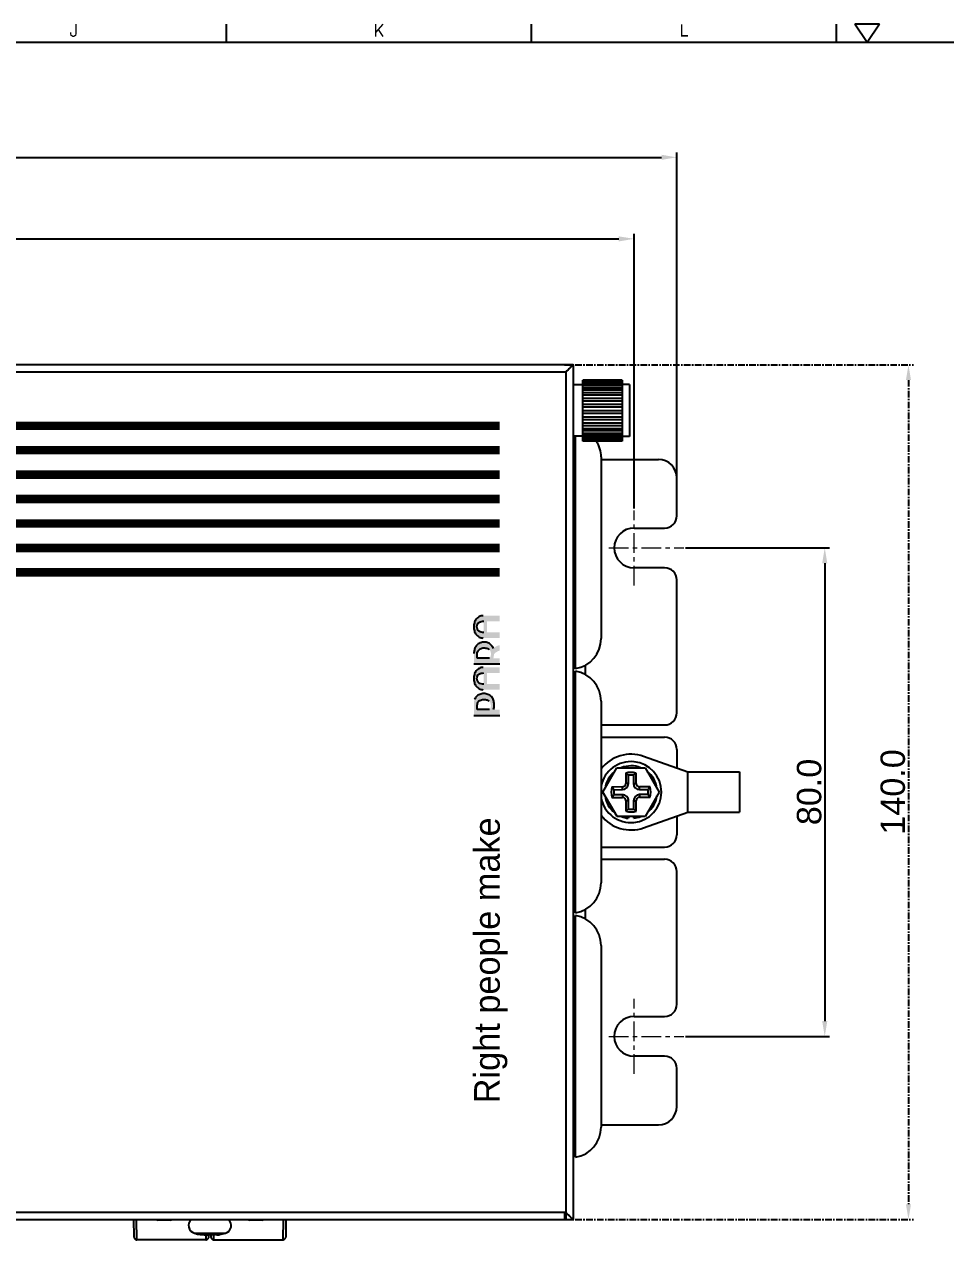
# Model space of a CAD drawing. Header units: millimetres. Extents: x 12659 to 13466, y -343 to 215.
# Drawn here: x 13129.8 to 13280.8, y 14.8 to 213.8 of the extents above; entities that cross this region are included whole.
import ezdxf
from ezdxf.enums import TextEntityAlignment as Align

# ---------------------------------------------------------------- set-up
doc = ezdxf.new("R2010")
doc.units = ezdxf.units.MM
doc.header["$PDMODE"] = 3
doc.header["$PDSIZE"] = 1
doc.linetypes.add('CENTER', pattern=[17.8, 10.75, -2.35, 2.35, -2.35])
doc.linetypes.add('CENTERX2', pattern=[101.6, 63.5, -12.7, 12.7, -12.7])
doc.layers.get('0').update_dxf_attribs({"linetype": 'CONTINUOUS'})
doc.layers.get('Defpoints').update_dxf_attribs({"linetype": 'CONTINUOUS'})
doc.layers.add('3', color=112, linetype='CENTERX2', lineweight=15)
doc.layers.add('Dim', color=1, linetype='CONTINUOUS')
doc.styles.add('OMI-1', font='arial.ttf', dxfattribs={"oblique": 1})
doc.styles.add('RIGHT', font='MAGNETOB.TTF', dxfattribs={"height": 1.8234})
doc.styles.add('SIM', font='simplex')
doc.styles.get("Standard").update_dxf_attribs({"font": 'gulim.ttc', "width": 0.8, "height": 2})
doc.dimstyles.new('1', dxfattribs={"dimtxt": 4, "dimasz": 2.5, "dimexe": 0.8, "dimexo": 0.3, "dimgap": 0.5, "dimtad": 1, "dimtoh": 1, "dimdec": 1, "dimzin": 0, "dimdsep": 46, "dimtxsty": 'OMI-1', "dimcen": 0, "dimclrd": 256, "dimclre": 256, "dimclrt": 256, "dimadec": 0, "dimazin": 0, "dimtfac": 0.8, "dimtdec": 1, "dimtix": 1, "dimtmove": 0, "dimatfit": 3, "dimfxl": 1, "dimtolj": 1, "dimtzin": 0, "dimarcsym": 0})

# ---------------------------------------------------------------- blocks, each defined once
blk = doc.blocks.new('*D6268')
at = {"layer": 'Defpoints', "color": 0}
for p in [(13236.72, 192.05), (12872.67, 140.58), (13236.72, 139.58)]:
    blk.add_point(p, dxfattribs=at)
at = {"layer": 'Dim', "lineweight": -2, "ltscale": 0.1}
for p, q in [((12872.67, 140.88), (12872.67, 192.85)), ((12875.17, 192.05), (13234.22, 192.05)), ((13236.72, 139.88), (13236.72, 192.85))]:
    blk.add_line(p, q, dxfattribs=at)
at = {"layer": 'Dim'}
for points in [[(12875.17, 192.47), (12875.17, 191.64), (12872.67, 192.05)], [(13234.22, 191.64), (13234.22, 192.47), (13236.72, 192.05)]]:
    blk.add_solid(points, dxfattribs=at)
at = {"layer": 'Dim', "insert": (13054.7, 194.6), "char_height": 4, "attachment_point": 5, "style": 'OMI-1'}
blk.add_mtext('\\A1;364.0', dxfattribs=at)
blk = doc.blocks.new('*D6271')
at = {"layer": 'Defpoints', "color": 0}
for p in [(13218.02, 158.08), (13218.02, 18.08), (13274.69, 18.08)]:
    blk.add_point(p, dxfattribs=at)
at = {"layer": 'Dim', "linetype": 'CENTER', "lineweight": -2, "ltscale": 0.1}
for p, q in [((13218.32, 158.08), (13275.49, 158.08)), ((13274.69, 155.58), (13274.69, 20.58)), ((13218.32, 18.08), (13275.49, 18.08))]:
    blk.add_line(p, q, dxfattribs=at)
at = {"layer": 'Dim'}
for points in [[(13275.1, 155.58), (13274.27, 155.58), (13274.69, 158.08)], [(13274.27, 20.58), (13275.1, 20.58), (13274.69, 18.08)]]:
    blk.add_solid(points, dxfattribs=at)
at = {"layer": 'Dim', "insert": (13272.14, 88.08), "char_height": 4, "attachment_point": 5, "rotation": 90, "style": 'OMI-1'}
blk.add_mtext('\\A1;140.0', dxfattribs=at)
blk = doc.blocks.new('*D6278')
at = {"layer": 'Defpoints', "color": 0}
for p in [(13229.72, 178.7), (12880.67, 134.21), (13229.72, 134.21)]:
    blk.add_point(p, dxfattribs=at)
at = {"layer": 'Dim', "lineweight": -2}
for p, q in [((12880.67, 134.51), (12880.67, 179.5)), ((13229.72, 134.51), (13229.72, 179.5)), ((12883.17, 178.7), (13227.22, 178.7))]:
    blk.add_line(p, q, dxfattribs=at)
at = {"layer": 'Dim'}
for points in [[(12883.17, 179.11), (12883.17, 178.28), (12880.67, 178.7)], [(13227.22, 178.28), (13227.22, 179.11), (13229.72, 178.7)]]:
    blk.add_solid(points, dxfattribs=at)
at = {"layer": 'Dim', "insert": (13055.2, 181.24), "char_height": 4, "attachment_point": 5, "style": 'OMI-1'}
blk.add_mtext('\\A1;349.0', dxfattribs=at)
blk = doc.blocks.new('*D6279')
at = {"layer": 'Defpoints', "color": 0}
for p in [(13237.86, 128.08), (13237.86, 48.08), (13260.97, 48.08)]:
    blk.add_point(p, dxfattribs=at)
at = {"layer": 'Dim', "lineweight": -2}
for p, q in [((13238.16, 128.08), (13261.77, 128.08)), ((13260.97, 125.58), (13260.97, 50.58)), ((13238.16, 48.08), (13261.77, 48.08))]:
    blk.add_line(p, q, dxfattribs=at)
at = {"layer": 'Dim'}
for points in [[(13261.39, 125.58), (13260.55, 125.58), (13260.97, 128.08)], [(13260.55, 50.58), (13261.39, 50.58), (13260.97, 48.08)]]:
    blk.add_solid(points, dxfattribs=at)
at = {"layer": 'Dim', "insert": (13258.43, 88.08), "char_height": 4, "attachment_point": 5, "rotation": 90, "style": 'OMI-1'}
blk.add_mtext('\\A1;80.0', dxfattribs=at)

msp = doc.modelspace()

# ---------------------------------------------------------------- hatches: boundary and pattern name
h = msp.add_hatch(color=256)
h.dxf.hatch_style = 1
edge = h.paths.add_edge_path()
edge.add_line((13203.48, 102.33), (13203.48, 100.63))
edge.add_line((13203.48, 100.63), (13207.72, 100.63))
edge.add_line((13207.72, 100.63), (13207.72, 101.61))
edge.add_line((13207.72, 101.61), (13206.69, 101.61))
edge.add_spline(control_points=[(13206.69, 101.61), (13206.73, 101.72), (13206.8, 101.94), (13206.81, 102.28), (13206.8, 102.63), (13206.73, 103.08), (13206.55, 103.51), (13206.23, 103.85), (13205.94, 104.03), (13205.62, 104.16), (13205.16, 104.25), (13204.58, 104.19), (13204.06, 103.93), (13203.74, 103.59), (13203.64, 103.38), (13203.6, 103.27)], knot_values=[0, 0, 0, 0, 0.062535, 0.125054, 0.187596, 0.250122, 0.374685, 0.437246, 0.499851, 0.56254, 0.625224, 0.7499, 0.874547, 0.93728, 1, 1, 1, 1], degree=3, periodic=0)
edge.add_line((13203.6, 103.28), (13203.55, 103.11))
edge.add_spline(control_points=[(13203.55, 103.11), (13203.48, 102.86), (13203.48, 102.59), (13203.48, 102.33)], knot_values=[0, 0, 0, 0, 1, 1, 1, 1], degree=3, periodic=0)
edge = h.paths.add_edge_path()
edge.add_line((13207.72, 105.77), (13205.62, 105.77))
edge.add_line((13205.62, 105.77), (13205.62, 107.6))
edge.add_line((13205.62, 107.6), (13207.72, 107.6))
edge.add_line((13207.72, 107.6), (13207.72, 108.52))
edge.add_line((13207.72, 108.52), (13205.01, 108.52))
edge.add_spline(control_points=[(13205.01, 108.52), (13204.79, 108.52), (13204.34, 108.4), (13203.9, 108.03), (13203.66, 107.66), (13203.5, 107.24), (13203.48, 106.9), (13203.48, 106.67)], knot_values=[0, 0, 0, 0, 0.249122, 0.498686, 0.624123, 0.749569, 1, 1, 1, 1], degree=3, periodic=0)
edge.add_spline(control_points=[(13203.48, 106.67), (13203.48, 106.45), (13203.5, 106.12), (13203.66, 105.7), (13203.85, 105.42), (13204.09, 105.19), (13204.45, 104.94), (13204.79, 104.86), (13205.01, 104.86)], knot_values=[0, 0, 0, 0, 0.250068, 0.375353, 0.500628, 0.625908, 0.751187, 1, 1, 1, 1], degree=3, periodic=0)
edge.add_line((13205.01, 104.86), (13207.72, 104.86))
edge.add_line((13207.72, 104.86), (13207.72, 105.77))
edge = h.paths.add_edge_path()
edge.add_line((13207.72, 110.02), (13206.66, 110.02))
edge.add_spline(control_points=[(13206.66, 110.02), (13206.69, 110.12), (13206.72, 110.22), (13206.73, 110.32)], knot_values=[0, 0, 0, 0, 1, 1, 1, 1], degree=3, periodic=0)
edge.add_spline(control_points=[(13206.73, 110.32), (13206.75, 110.44), (13206.77, 110.56), (13206.78, 110.69)], knot_values=[0, 0, 0, 0, 1, 1, 1, 1], degree=3, periodic=0)
edge.add_spline(control_points=[(13206.78, 110.69), (13206.84, 110.76), (13206.98, 110.89), (13207.29, 111.1), (13207.55, 111.22), (13207.72, 111.28)], knot_values=[0, 0, 0, 0, 0.250155, 0.500143, 1, 1, 1, 1], degree=3, periodic=0)
edge.add_line((13207.72, 111.28), (13207.72, 112.16))
edge.add_spline(control_points=[(13207.72, 112.16), (13207.62, 112.14), (13207.43, 112.08), (13207.14, 111.98), (13206.88, 111.82), (13206.74, 111.67), (13206.68, 111.59)], knot_values=[0, 0, 0, 0, 0.249696, 0.500518, 0.749574, 1, 1, 1, 1], degree=3, periodic=0)
edge.add_spline(control_points=[(13206.68, 111.59), (13206.6, 111.78), (13206.45, 112.04), (13206.17, 112.33), (13205.84, 112.55), (13205.34, 112.69), (13204.74, 112.63), (13204.18, 112.4), (13203.75, 111.96), (13203.53, 111.39), (13203.48, 110.99), (13203.48, 110.79)], knot_values=[0, 0, 0, 0, 0.12507, 0.187732, 0.250413, 0.375201, 0.500167, 0.625127, 0.749834, 0.874853, 1, 1, 1, 1], degree=3, periodic=0)
edge.add_line((13203.48, 110.79), (13203.48, 109.09))
edge.add_line((13203.48, 109.09), (13207.72, 109.09))
edge.add_line((13207.72, 109.09), (13207.72, 110.02))
edge = h.paths.add_edge_path()
edge.add_line((13207.72, 116.98), (13205.01, 116.98))
edge.add_spline(control_points=[(13205.01, 116.98), (13204.79, 116.98), (13204.34, 116.87), (13203.9, 116.5), (13203.66, 116.12), (13203.5, 115.7), (13203.48, 115.36), (13203.48, 115.14)], knot_values=[0, 0, 0, 0, 0.249122, 0.498686, 0.624123, 0.749569, 1, 1, 1, 1], degree=3, periodic=0)
edge.add_spline(control_points=[(13203.48, 115.14), (13203.48, 114.92), (13203.5, 114.58), (13203.66, 114.16), (13203.85, 113.89), (13204.09, 113.65), (13204.45, 113.41), (13204.79, 113.32), (13205.01, 113.32)], knot_values=[0, 0, 0, 0, 0.250068, 0.375353, 0.500628, 0.625908, 0.751187, 1, 1, 1, 1], degree=3, periodic=0)
edge.add_line((13205.01, 113.32), (13207.72, 113.32))
edge.add_line((13207.72, 113.32), (13207.72, 114.24))
edge.add_line((13207.72, 114.24), (13205.62, 114.24))
edge.add_line((13205.62, 114.24), (13205.62, 116.07))
edge.add_line((13205.62, 116.07), (13207.72, 116.07))
edge.add_line((13207.72, 116.07), (13207.72, 116.98))
edge = h.paths.add_edge_path(flags=16)
edge.add_line((13206.06, 101.61), (13204.04, 101.61))
edge.add_line((13204.04, 101.61), (13204.04, 102.3))
edge.add_spline(control_points=[(13204.04, 102.3), (13204.04, 102.4), (13204.07, 102.61), (13204.17, 102.86), (13204.31, 103.02), (13204.49, 103.14), (13204.75, 103.22), (13205.06, 103.24), (13205.38, 103.24), (13205.69, 103.19), (13205.89, 103.09), (13205.96, 103.02)], knot_values=[0, 0, 0, 0, 0.125005, 0.249795, 0.312414, 0.37503, 0.499952, 0.625106, 0.750322, 0.875384, 1, 1, 1, 1], degree=3, periodic=0)
edge.add_spline(control_points=[(13205.96, 103.02), (13206.02, 102.97), (13206.19, 102.75), (13206.26, 102.46), (13206.26, 102.26)], knot_values=[0, 0, 0, 0, 0.252009, 1, 1, 1, 1], degree=3, periodic=0)
edge.add_spline(control_points=[(13206.26, 102.26), (13206.26, 102.08), (13206.24, 101.84), (13206.1, 101.65), (13206.06, 101.61)], knot_values=[0, 0, 0, 0, 0.748436, 1, 1, 1, 1], degree=3, periodic=0)
edge = h.paths.add_edge_path(flags=16)
edge.add_spline(control_points=[(13205.08, 105.77), (13204.94, 105.77), (13204.67, 105.81), (13204.14, 105.96), (13203.93, 106.57), (13204.01, 107.03), (13204.14, 107.27), (13204.29, 107.42), (13204.48, 107.5), (13204.74, 107.57), (13204.94, 107.6), (13205.08, 107.6)], knot_values=[0, 0, 0, 0, 0.126109, 0.251741, 0.495985, 0.621635, 0.684745, 0.747725, 0.810804, 0.873941, 1, 1, 1, 1], degree=3, periodic=0)
edge.add_line((13205.08, 107.6), (13205.08, 105.77))
edge = h.paths.add_edge_path(flags=16)
edge.add_line((13206.05, 110.02), (13204.01, 110.02))
edge.add_line((13204.01, 110.02), (13204.01, 110.76))
edge.add_spline(control_points=[(13204.01, 110.76), (13204.01, 110.97), (13204.18, 111.28), (13204.5, 111.55), (13204.89, 111.71), (13205.33, 111.71), (13205.74, 111.62), (13205.93, 111.52), (13206, 111.44)], knot_values=[0, 0, 0, 0, 0.247311, 0.373126, 0.49884, 0.7492, 0.875033, 1, 1, 1, 1], degree=3, periodic=0)
edge.add_spline(control_points=[(13206, 111.44), (13206.18, 111.26), (13206.32, 110.85), (13206.24, 110.36), (13206.14, 110.11), (13206.05, 110.02)], knot_values=[0, 0, 0, 0, 0.496741, 0.749106, 1, 1, 1, 1], degree=3, periodic=0)
edge = h.paths.add_edge_path(flags=16)
edge.add_spline(control_points=[(13205.09, 114.24), (13204.96, 114.24), (13204.69, 114.27), (13204.27, 114.38), (13204.03, 114.74), (13203.97, 115.08), (13203.99, 115.36), (13204.05, 115.56), (13204.14, 115.74), (13204.29, 115.89), (13204.49, 115.97), (13204.75, 116.04), (13204.96, 116.07), (13205.09, 116.07)], knot_values=[0, 0, 0, 0, 0.125238, 0.250018, 0.373965, 0.498758, 0.561449, 0.624127, 0.686803, 0.749398, 0.812094, 0.874803, 1, 1, 1, 1], degree=3, periodic=0)
edge.add_line((13205.09, 116.07), (13205.09, 114.24))

# ---------------------------------------------------------------- linework, layer by layer
for p, q in [((13162.92, 210.84), (13162.92, 213.84)), ((13212.92, 210.84), (13212.92, 213.84)), ((13262.92, 210.84), (13262.92, 213.84)), ((13267.92, 210.84), (13265.92, 213.84)), ((13269.92, 213.84), (13265.92, 213.84)), ((13269.92, 213.84), (13267.92, 210.84)), ((13462.92, 210.84), (12662.92, 210.84))]:
    msp.add_line(p, q)
at = {"color": 7, "linetype": 'Continuous'}
for p, q in [((13219.72, 158.08), (12890.72, 158.08)), ((13219.72, 158.08), (13218.52, 156.88)), ((13218.91, 157.27), (13218.72, 157.08)), ((13219.09, 157.44), (13218.91, 157.27)), ((13219.38, 157.74), (13219.24, 157.6)), ((13219.6, 157.95), (13219.5, 157.86)), ((13219.67, 158.02), (13219.6, 157.95)), ((13219.72, 158.08), (13219.71, 158.06)), ((13219.72, 158.08), (13219.72, 18.08)), ((13218.52, 156.88), (12891.92, 156.88)), ((13218.72, 157.08), (13218.52, 156.88)), ((13218.52, 156.88), (13218.52, 18.08)), ((13227.77, 155.58), (13221.32, 155.58)), ((13221.32, 145.58), (13221.32, 155.58)), ((13227.77, 155.54), (13221.32, 155.54)), ((13227.77, 155.47), (13221.32, 155.47)), ((13227.77, 155.31), (13221.32, 155.31)), ((13227.77, 155.58), (13227.77, 145.58)), ((13221.32, 154.78), (13219.72, 154.78)), ((13227.77, 155.15), (13221.32, 155.15)), ((13227.77, 154.88), (13221.32, 154.88)), ((13227.77, 154.63), (13221.32, 154.63)), ((13227.77, 154.25), (13221.32, 154.25)), ((13227.77, 153.94), (13221.32, 153.94)), ((13227.77, 153.47), (13221.32, 153.47)), ((13228.97, 154.83), (13227.77, 154.83)), ((13228.97, 154.83), (13228.97, 146.33)), ((13227.77, 153.09), (13221.32, 153.09)), ((13227.77, 152.56), (13221.32, 152.56)), ((13227.77, 152.14), (13221.32, 152.14)), ((13227.77, 151.56), (13221.32, 151.56)), ((13227.77, 151.12), (13221.32, 151.12)), ((13227.77, 150.52), (13221.32, 150.52)), ((13227.77, 150.07), (13221.32, 150.07)), ((13227.77, 149.48), (13221.32, 149.48)), ((13227.77, 149.05), (13221.32, 149.05)), ((13227.77, 148.49), (13221.32, 148.49)), ((13227.77, 148.09), (13221.32, 148.09)), ((13227.77, 147.59), (13221.32, 147.59)), ((13221.32, 146.38), (13219.72, 146.38)), ((13220.12, 108.3), (13220.12, 146.38)), ((13227.77, 147.25), (13221.32, 147.25)), ((13227.77, 146.82), (13221.32, 146.82)), ((13227.77, 146.54), (13221.32, 146.54)), ((13227.77, 146.22), (13221.32, 146.22)), ((13227.77, 146.02), (13221.32, 146.02)), ((13227.77, 145.8), (13221.32, 145.8)), ((13227.77, 145.69), (13221.32, 145.69)), ((13227.77, 145.6), (13221.32, 145.6)), ((13227.77, 145.58), (13221.32, 145.58)), ((13228.97, 146.33), (13227.77, 146.33)), ((13219.72, 143.1), (13220.12, 143.1)), ((13224.32, 142.97), (13224.32, 113.24)), ((13224.32, 142.58), (13233.72, 142.58)), ((13236.72, 133.33), (13236.72, 139.58)), ((13229.72, 131.33), (13234.72, 131.33)), ((13234.72, 124.83), (13229.72, 124.83)), ((13236.72, 101.08), (13236.72, 122.83)), ((13219.72, 113.1), (13220.12, 113.1)), ((13204.01, 110.02), (13204.01, 110.76)), ((13206.05, 110.02), (13204.01, 110.02)), ((13203.48, 109.09), (13207.72, 109.09)), ((13220.12, 68.3), (13220.12, 107.9)), ((13221.72, 108.86), (13221.72, 107.35)), ((13204.04, 101.61), (13204.04, 102.3)), ((13206.06, 101.61), (13204.04, 101.61)), ((13219.72, 103.1), (13220.12, 103.1)), ((13224.32, 102.97), (13224.32, 73.24)), ((13203.48, 100.63), (13207.72, 100.63)), ((13224.32, 99.08), (13234.72, 99.08)), ((13224.32, 97.08), (13234.72, 97.08)), ((13236.72, 95.08), (13236.72, 92)), ((13236.72, 84.16), (13236.72, 81.08)), ((13224.32, 79.08), (13234.72, 79.08)), ((13224.32, 77.08), (13234.72, 77.08)), ((13236.72, 53.33), (13236.72, 75.08)), ((13219.72, 73.1), (13220.12, 73.1)), ((13220.12, 28.28), (13220.12, 67.88)), ((13221.72, 68.86), (13221.72, 67.33)), ((13219.72, 63.08), (13220.12, 63.08)), ((13224.32, 62.94), (13224.32, 33.21)), ((13229.72, 51.33), (13234.72, 51.33)), ((13234.72, 44.83), (13229.72, 44.83)), ((13236.72, 36.58), (13236.72, 42.83)), ((13219.72, 33.08), (13220.12, 33.08)), ((13224.32, 33.58), (13233.72, 33.58)), ((12891.92, 19.28), (13218.52, 19.28)), ((12892.12, 18.08), (13219.72, 18.08)), ((13147.71, 18.08), (13147.76, 15.27)), ((13148.26, 14.78), (13148.21, 18.08)), ((13153.71, 17.98), (13151.74, 17.98)), ((13168.71, 17.98), (13166.74, 17.98)), ((13172.24, 18.08), (13172.19, 14.78)), ((13172.69, 15.27), (13172.74, 18.08)), ((13218.32, 19.28), (13218.32, 18.08)), ((13218.32, 18.58), (13218.52, 18.58)), ((13218.71, 19.09), (13218.89, 18.91)), ((13147.76, 15.27), (13147.76, 15.2)), ((13147.76, 15.2), (13147.78, 15.13)), ((13147.78, 15.13), (13147.8, 15.07)), ((13147.8, 15.07), (13147.84, 15.01)), ((13147.84, 15.01), (13147.88, 14.95)), ((13147.88, 14.95), (13147.93, 14.9)), ((13147.93, 14.9), (13147.98, 14.86)), ((13147.98, 14.86), (13148.04, 14.83)), ((13148.04, 14.83), (13148.1, 14.8)), ((13148.1, 14.8), (13148.17, 14.78)), ((13148.17, 14.78), (13148.24, 14.78)), ((13148.24, 14.78), (13148.26, 14.78)), ((13159.57, 14.78), (13148.26, 14.78)), ((13157.67, 15.84), (13162.77, 15.84)), ((13157.79, 15.82), (13158.32, 15.82)), ((13158.66, 15.61), (13158.62, 15.62)), ((13158.66, 15.73), (13158.66, 15.61)), ((13159.08, 15.57), (13159.09, 15.63)), ((13159.58, 15.57), (13159.57, 14.78)), ((13159.58, 15.57), (13159.57, 14.78)), ((13159.57, 14.78), (13159.59, 14.78)), ((13159.59, 14.78), (13159.66, 14.78)), ((13159.66, 14.78), (13159.72, 14.8)), ((13159.72, 14.8), (13159.79, 14.83)), ((13159.79, 14.83), (13159.85, 14.86)), ((13159.85, 14.86), (13159.9, 14.9)), ((13159.9, 14.9), (13159.95, 14.95)), ((13159.95, 14.95), (13159.99, 15.01)), ((13159.99, 15.01), (13160.02, 15.07)), ((13160.02, 15.07), (13160.05, 15.13)), ((13160.05, 15.13), (13160.06, 15.2)), ((13160.06, 15.2), (13160.07, 15.27)), ((13160.07, 15.27), (13160.08, 15.58)), ((13160.24, 15.62), (13160.24, 15.61)), ((13160.37, 15.58), (13160.37, 15.27)), ((13160.37, 15.27), (13160.38, 15.2)), ((13160.38, 15.2), (13160.4, 15.13)), ((13160.4, 15.13), (13160.42, 15.07)), ((13160.42, 15.07), (13160.45, 15.01)), ((13160.45, 15.01), (13160.49, 14.95)), ((13160.49, 14.95), (13160.54, 14.9)), ((13160.54, 14.9), (13160.6, 14.86)), ((13160.6, 14.86), (13160.66, 14.83)), ((13160.65, 15.82), (13161.8, 15.82)), ((13160.66, 14.83), (13160.72, 14.8)), ((13160.72, 14.8), (13160.79, 14.78)), ((13160.79, 14.78), (13160.85, 14.78)), ((13160.85, 14.78), (13160.87, 14.78)), ((13160.87, 14.78), (13160.86, 15.57)), ((13160.87, 14.78), (13172.19, 14.78)), ((13161.24, 15.82), (13161.22, 15.61)), ((13161.36, 15.57), (13161.32, 15.82)), ((13161.39, 15.82), (13161.43, 15.61)), ((13161.79, 15.61), (13161.82, 15.62)), ((13172.19, 14.78), (13172.21, 14.78)), ((13172.21, 14.78), (13172.27, 14.78)), ((13172.27, 14.78), (13172.34, 14.8)), ((13172.34, 14.8), (13172.4, 14.83)), ((13172.4, 14.83), (13172.46, 14.86)), ((13172.46, 14.86), (13172.52, 14.9)), ((13172.52, 14.9), (13172.57, 14.95)), ((13172.57, 14.95), (13172.61, 15.01)), ((13172.61, 15.01), (13172.64, 15.07)), ((13172.64, 15.07), (13172.67, 15.13)), ((13172.67, 15.13), (13172.68, 15.2)), ((13172.68, 15.2), (13172.69, 15.27))]:
    msp.add_line(p, q, dxfattribs=at)
at = {"color": 4, "linetype": 'Continuous'}
for p, q in [((13238.52, 91.36), (13231.29, 93.92)), ((13224.6, 88.06), (13226.9, 92.07)), ((13226.9, 92.07), (13231.52, 92.08)), ((13231.52, 92.08), (13233.84, 88.09)), ((13228.36, 91.2), (13228.36, 89.49)), ((13228.8, 89.49), (13228.8, 90.85)), ((13229.63, 90.85), (13229.63, 89.49)), ((13230.07, 89.49), (13230.07, 91.21)), ((13238.52, 91.38), (13247.02, 91.38)), ((13238.52, 84.78), (13238.52, 91.38)), ((13247.02, 91.38), (13247.02, 84.78)), ((13226.93, 84.07), (13224.6, 88.06)), ((13227.81, 88.93), (13226.09, 88.92)), ((13226.45, 88.48), (13227.81, 88.49)), ((13227.81, 87.66), (13226.45, 87.65)), ((13227.81, 88.49), (13227.81, 88.93)), ((13227.81, 87.66), (13227.81, 87.22)), ((13228.8, 89.49), (13228.36, 89.49)), ((13229.63, 89.49), (13230.07, 89.49)), ((13232.35, 88.94), (13230.63, 88.94)), ((13230.64, 88.5), (13230.63, 88.94)), ((13230.64, 88.5), (13231.99, 88.5)), ((13231.99, 87.67), (13230.64, 87.67)), ((13230.64, 87.67), (13230.64, 87.23)), ((13233.84, 88.09), (13231.54, 84.08)), ((13226.1, 87.21), (13227.81, 87.22)), ((13228.81, 86.66), (13228.37, 86.66)), ((13228.37, 86.66), (13228.38, 84.95)), ((13228.82, 85.31), (13228.81, 86.66)), ((13229.64, 86.66), (13230.08, 86.67)), ((13229.64, 86.66), (13229.65, 85.31)), ((13230.09, 84.95), (13230.08, 86.67)), ((13230.64, 87.23), (13232.35, 87.23)), ((13231.54, 84.08), (13226.93, 84.07)), ((13228.78, 84.08), (13228.79, 83.8)), ((13229.69, 83.8), (13229.68, 84.08)), ((13231.29, 82.23), (13238.52, 84.8)), ((13238.52, 84.78), (13247.02, 84.78))]:
    msp.add_line(p, q, dxfattribs=at)
for points in [[(13059.72, 148.08, 1.4, 1.4, 0), (13207.72, 148.08, 1.4, 1.4, 0)], [(13059.72, 144.08, 1.4, 1.4, 0), (13207.72, 144.08, 1.4, 1.4, 0)], [(13059.72, 140.08, 1.4, 1.4, 0), (13207.72, 140.08, 1.4, 1.4, 0)], [(13059.72, 132.08, 1.4, 1.4, 0), (13207.72, 132.08, 1.4, 1.4, 0)], [(13059.72, 128.08, 1.4, 1.4, 0), (13207.72, 128.08, 1.4, 1.4, 0)], [(13059.72, 124.08, 1.4, 1.4, 0), (13207.72, 124.08, 1.4, 1.4, 0)]]:
    msp.add_lwpolyline(points, format="xyseb")
at = {"const_width": 1.4}
msp.add_lwpolyline([(13059.72, 136.08), (13207.72, 136.08)], dxfattribs=at)
at = {"color": 7, "linetype": 'Continuous'}
for centre, radius, start, end in [((13219.32, 142.97), 5, 0, 31.4768), ((13233.72, 139.58), 3, 0, 90), ((13234.72, 133.33), 2, 270, 0), ((13229.72, 128.08), 3.25, 90, 270), ((13234.72, 122.83), 2, 0, 90), ((13219.32, 113.24), 5, 279.2069, 0), ((13219.32, 102.97), 5, 0, 80.7931), ((13234.72, 101.08), 2, 270, 0), ((13234.72, 95.08), 2, 0, 90), ((13234.72, 81.08), 2, 270, 0), ((13234.72, 75.08), 2, 0, 90), ((13219.32, 73.24), 5, 279.2069, 0), ((13219.32, 62.94), 5, 0, 80.7931), ((13234.72, 53.33), 2, 270, 0), ((13229.72, 48.08), 3.25, 90, 270), ((13234.72, 42.83), 2, 0, 90), ((13233.72, 36.58), 3, 270, 0), ((13219.32, 33.21), 5, 279.2069, 0), ((13151.74, 18.48), 0.5, 233.1502, 270), ((13153.71, 18.48), 0.5, 270, 306.8498), ((13158.04, 17.1), 1.31, 131.997, 253.9084), ((13162.41, 17.1), 1.31, 286.0916, 48.003), ((13166.74, 18.48), 0.5, 233.1502, 270), ((13168.71, 18.48), 0.5, 270, 306.8498), ((13160.22, 24.68), 9.2, 253.9084, 254.6313), ((13159.91, 22.89), 7.38, 253.3204, 259.9845), ((13160.97, 17.72), 2.23, 250.4153, 250.8824), ((13159.9, 23.51), 8.01, 279.511, 280.4553), ((13160.22, 24.68), 9.2, 280.0191, 286.0916)]:
    msp.add_arc(centre, radius, start, end, dxfattribs=at)
at = {"color": 4, "linetype": 'Continuous'}
for centre, radius, start, end in [((13229.22, 88.08), 6.2, 70.4838, 142.2651), ((13229.22, 88.08), 5, 191.3303, 168.6305), ((13229.22, 88.08), 4.3, 68.7301, 111.6299), ((13229.22, 88.08), 4.3, 128.7397, 171.6658), ((13229.22, 88.08), 3.24, 74.8824, 105.4775), ((13229.22, 88.08), 2.8, 81.6728, 98.6872), ((13229.22, 88.08), 4.3, 8.6942, 51.6202), ((13229.22, 88.08), 3.24, 164.8824, 195.4775), ((13229.22, 88.08), 2.8, 171.6728, 188.6872), ((13227.8, 89.49), 1, 270.18, 0.18), ((13227.8, 89.49), 0.559, 270.18, 0.18), ((13227.81, 86.66), 1, 0.18, 90.18), ((13230.63, 89.5), 1, 180.18, 270.18), ((13230.64, 86.67), 1, 90.18, 180.18), ((13230.63, 89.5), 0.559, 180.18, 270.18), ((13229.22, 88.08), 2.8, 351.6728, 8.6872), ((13229.22, 88.08), 3.24, 344.8824, 15.4775), ((13229.22, 88.08), 4.3, 188.7376, 231.7002), ((13227.81, 86.66), 0.559, 0.18, 90.18), ((13230.64, 86.67), 0.559, 90.18, 180.18), ((13229.22, 88.08), 4.3, 308.6598, 351.6224), ((13229.22, 88.08), 6.2, 217.7349, 289.5162), ((13229.22, 88.08), 4.3, 248.7027, 264.1729), ((13229.22, 88.08), 3.24, 254.8824, 285.4775), ((13229.22, 88.08), 2.8, 261.6728, 278.6872), ((13229.22, 88.08), 4.3, 276.1871, 291.6572)]:
    msp.add_arc(centre, radius, start, end, dxfattribs=at)
at = {"color": 7, "linetype": 'Continuous'}
for points, knots in [([(13205.01, 116.98), (13204.79, 116.98), (13204.34, 116.87), (13203.9, 116.5), (13203.66, 116.12), (13203.5, 115.7), (13203.48, 115.36), (13203.48, 115.14)], [0, 0, 0, 0, 0.249122, 0.498686, 0.624123, 0.749569, 1, 1, 1, 1]), ([(13205.09, 114.24), (13204.96, 114.24), (13204.69, 114.27), (13204.27, 114.38), (13204.03, 114.74), (13203.97, 115.08), (13203.99, 115.36), (13204.05, 115.56), (13204.14, 115.74), (13204.29, 115.89), (13204.49, 115.97), (13204.75, 116.04), (13204.96, 116.07), (13205.09, 116.07)], [0, 0, 0, 0, 0.125238, 0.250018, 0.373965, 0.498758, 0.561449, 0.624127, 0.686803, 0.749398, 0.812094, 0.874803, 1, 1, 1, 1]), ([(13203.48, 115.14), (13203.48, 114.92), (13203.5, 114.58), (13203.66, 114.16), (13203.85, 113.89), (13204.09, 113.65), (13204.45, 113.41), (13204.79, 113.32), (13205.01, 113.32)], [0, 0, 0, 0, 0.250068, 0.375353, 0.500628, 0.625908, 0.751187, 1, 1, 1, 1]), ([(13206.68, 111.59), (13206.6, 111.78), (13206.45, 112.04), (13206.17, 112.33), (13205.84, 112.55), (13205.34, 112.69), (13204.74, 112.63), (13204.18, 112.4), (13203.75, 111.96), (13203.53, 111.39), (13203.48, 110.99), (13203.48, 110.79)], [0, 0, 0, 0, 0.12507, 0.187732, 0.250413, 0.375201, 0.500167, 0.625127, 0.749834, 0.874853, 1, 1, 1, 1]), ([(13204.01, 110.76), (13204.01, 110.97), (13204.18, 111.28), (13204.5, 111.55), (13204.89, 111.71), (13205.33, 111.71), (13205.74, 111.62), (13205.93, 111.52), (13206, 111.44)], [0, 0, 0, 0, 0.247311, 0.373126, 0.49884, 0.7492, 0.875033, 1, 1, 1, 1]), ([(13205.01, 108.52), (13204.79, 108.52), (13204.34, 108.4), (13203.9, 108.03), (13203.66, 107.66), (13203.5, 107.24), (13203.48, 106.9), (13203.48, 106.67)], [0, 0, 0, 0, 0.249122, 0.498686, 0.624123, 0.749569, 1, 1, 1, 1]), ([(13205.08, 105.77), (13204.94, 105.77), (13204.67, 105.81), (13204.14, 105.96), (13203.93, 106.57), (13204.01, 107.03), (13204.14, 107.27), (13204.29, 107.42), (13204.48, 107.5), (13204.74, 107.57), (13204.94, 107.6), (13205.08, 107.6)], [0, 0, 0, 0, 0.126109, 0.251741, 0.495985, 0.621635, 0.684745, 0.747725, 0.810804, 0.873941, 1, 1, 1, 1]), ([(13203.48, 106.67), (13203.48, 106.45), (13203.5, 106.12), (13203.66, 105.7), (13203.85, 105.42), (13204.09, 105.19), (13204.45, 104.94), (13204.79, 104.86), (13205.01, 104.86)], [0, 0, 0, 0, 0.250068, 0.375353, 0.500628, 0.625908, 0.751187, 1, 1, 1, 1]), ([(13206.69, 101.61), (13206.73, 101.72), (13206.8, 101.94), (13206.81, 102.28), (13206.8, 102.63), (13206.73, 103.08), (13206.55, 103.51), (13206.23, 103.85), (13205.94, 104.03), (13205.62, 104.16), (13205.16, 104.25), (13204.58, 104.19), (13204.06, 103.93), (13203.74, 103.59), (13203.64, 103.38), (13203.6, 103.27)], [0, 0, 0, 0, 0.062535, 0.125054, 0.187596, 0.250122, 0.374685, 0.437246, 0.499851, 0.56254, 0.625224, 0.7499, 0.874547, 0.93728, 1, 1, 1, 1]), ([(13204.04, 102.3), (13204.04, 102.4), (13204.07, 102.61), (13204.17, 102.86), (13204.31, 103.02), (13204.49, 103.14), (13204.75, 103.22), (13205.06, 103.24), (13205.38, 103.24), (13205.69, 103.19), (13205.89, 103.09), (13205.96, 103.02)], [0, 0, 0, 0, 0.125005, 0.249795, 0.312414, 0.37503, 0.499952, 0.625106, 0.750322, 0.875384, 1, 1, 1, 1]), ([(13218.89, 18.91), (13218.94, 18.86), (13219.09, 18.71), (13219.25, 18.55), (13219.37, 18.43)], [0, 0, 0, 0, 0.264165, 1, 1, 1, 1]), ([(13219.37, 18.43), (13219.41, 18.38), (13219.5, 18.3), (13219.6, 18.2), (13219.66, 18.14), (13219.69, 18.11), (13219.71, 18.09), (13219.72, 18.08), (13219.72, 18.08)], [0, 0, 0, 0, 0.390878, 0.709923, 0.831821, 0.92282, 0.97981, 1, 1, 1, 1]), ([(13158.32, 15.82), (13158.4, 15.79), (13158.69, 15.71), (13158.99, 15.65), (13159.22, 15.61)], [0, 0, 0, 0, 0.251144, 1, 1, 1, 1]), ([(13159.08, 15.57), (13159.08, 15.57), (13159.07, 15.57), (13159.06, 15.57), (13159.05, 15.56), (13159.03, 15.56), (13159, 15.57), (13158.96, 15.57), (13158.9, 15.58), (13158.79, 15.59), (13158.71, 15.6), (13158.66, 15.61)], [0, 0, 0, 0, 0.024647, 0.047546, 0.078323, 0.11706, 0.163682, 0.279808, 0.424617, 0.595269, 1, 1, 1, 1]), ([(13159.22, 15.61), (13159.31, 15.6), (13159.5, 15.57), (13159.73, 15.56), (13159.91, 15.57), (13160.03, 15.58), (13160.12, 15.59), (13160.18, 15.6), (13160.21, 15.61)], [0, 0, 0, 0, 0.284529, 0.571899, 0.703795, 0.821467, 0.921093, 1, 1, 1, 1]), ([(13160.21, 15.61), (13160.24, 15.62), (13160.39, 15.68), (13160.54, 15.75), (13160.65, 15.82)], [0, 0, 0, 0, 0.240628, 1, 1, 1, 1]), ([(13161.22, 15.61), (13161.13, 15.6), (13160.94, 15.57), (13160.71, 15.56), (13160.53, 15.57), (13160.42, 15.58), (13160.32, 15.59), (13160.26, 15.6), (13160.24, 15.61)], [0, 0, 0, 0, 0.284529, 0.571899, 0.703795, 0.821467, 0.921093, 1, 1, 1, 1]), ([(13161.36, 15.57), (13161.36, 15.57), (13161.37, 15.57), (13161.38, 15.57), (13161.4, 15.56), (13161.41, 15.56), (13161.44, 15.57), (13161.49, 15.57), (13161.55, 15.58), (13161.65, 15.59), (13161.73, 15.6), (13161.79, 15.61)], [0, 0, 0, 0, 0.024647, 0.047546, 0.078323, 0.11706, 0.163682, 0.279808, 0.424617, 0.595269, 1, 1, 1, 1]), ([(13161.43, 15.61), (13161.42, 15.61), (13161.4, 15.6), (13161.38, 15.59), (13161.37, 15.59), (13161.37, 15.58), (13161.36, 15.58), (13161.36, 15.57)], [0, 0, 0, 0, 0.404577, 0.703992, 0.813973, 0.898178, 1, 1, 1, 1]), ([(13161.8, 15.82), (13161.77, 15.79), (13161.65, 15.72), (13161.53, 15.65), (13161.43, 15.61)], [0, 0, 0, 0, 0.25645, 1, 1, 1, 1])]:
    msp.add_open_spline(points, degree=3, knots=knots, dxfattribs=at)
at = {"color": 4, "linetype": 'Continuous'}
for points in [[(13228.8, 90.85), (13228.76, 90.88), (13228.62, 91), (13228.47, 91.12), (13228.36, 91.2)], [(13229.63, 90.85), (13229.66, 90.88), (13229.81, 91), (13229.96, 91.12), (13230.07, 91.21)], [(13226.45, 88.48), (13226.42, 88.52), (13226.3, 88.66), (13226.18, 88.81), (13226.09, 88.92)], [(13226.45, 87.65), (13226.42, 87.62), (13226.3, 87.47), (13226.18, 87.32), (13226.1, 87.21)], [(13231.99, 88.5), (13232.02, 88.54), (13232.14, 88.68), (13232.26, 88.83), (13232.35, 88.94)], [(13231.99, 87.67), (13232.02, 87.64), (13232.15, 87.49), (13232.27, 87.34), (13232.35, 87.23)], [(13228.82, 85.31), (13228.78, 85.28), (13228.64, 85.15), (13228.49, 85.03), (13228.38, 84.95)], [(13229.65, 85.31), (13229.68, 85.28), (13229.83, 85.16), (13229.97, 85.04), (13230.09, 84.95)]]:
    msp.add_open_spline(points, degree=3, knots=[0, 0, 0, 0, 0.254441, 1, 1, 1, 1], dxfattribs=at)
at = {"color": 7, "linetype": 'Continuous'}
msp.add_open_spline([(13218.52, 19.28), (13218.58, 19.21), (13218.65, 19.15), (13218.71, 19.09)], degree=3, dxfattribs=at)
at = {"layer": '3', "linetype": 'CENTER', "ltscale": 0.3}
for p, q in [((13229.72, 121.94), (13229.72, 134.21)), ((13225.59, 128.08), (13237.86, 128.08)), ((13229.72, 41.94), (13229.72, 54.21)), ((13225.59, 48.08), (13237.86, 48.08))]:
    msp.add_line(p, q, dxfattribs=at)

# ---------------------------------------------------------------- texts
at = {"style": 'SIM'}
for s, p in [('J', (13137.92, 211.84)), ('K', (13187.92, 211.84))]:
    msp.add_text(s, height=2, dxfattribs=at).set_placement(p, align=Align.CENTER)
msp.add_text('L', height=2).set_placement((13237.92, 212.84), align=Align.MIDDLE)
at = {"ltscale": 10, "insert": (13203.52, 37.12), "char_height": 1.8234, "width": 70.4053, "attachment_point": 1, "rotation": 90, "style": 'RIGHT'}
msp.add_mtext('{\\fMagneto|b0|i0|c0|p82;\\H2.30341x;Right people make\\H0.964657x; }', dxfattribs=at)

# ---------------------------------------------------------------- dimensions: what is measured, and where the dimension line sits
at = {"layer": 'Dim', "ltscale": 0.1}
dim = msp.add_linear_dim(base=(13236.7223, 192.0524), p1=(12872.6742, 140.5771), p2=(13236.7223, 139.5771), dimstyle='1', dxfattribs=at)
dim.commit()
dim.dimension.update_dxf_attribs({"geometry": '*D6268', "text_midpoint": (13054.6982, 194.5961)})
at = {"layer": 'Dim'}
dim = msp.add_linear_dim(base=(13229.7223, 178.6961), p1=(12880.6742, 134.2123), p2=(13229.7223, 134.2123), dimstyle='1', dxfattribs=at)
dim.commit()
dim.dimension.update_dxf_attribs({"geometry": '*D6278', "text_midpoint": (13055.1982, 181.2397)})
at = {"layer": 'Dim', "linetype": 'CENTER', "ltscale": 0.1}
dim = msp.add_linear_dim(base=(13274.69, 18.08), p1=(13218.02, 158.08), p2=(13218.02, 18.08), angle=90, dimstyle='1', dxfattribs=at)
dim.commit()
dim.dimension.update_dxf_attribs({"geometry": '*D6271', "text_midpoint": (13272.14, 88.08)})
at = {"layer": 'Dim'}
dim = msp.add_linear_dim(base=(13260.97, 48.08), p1=(13237.86, 128.08), p2=(13237.86, 48.08), angle=90, dimstyle='1', dxfattribs=at)
dim.commit()
dim.dimension.update_dxf_attribs({"geometry": '*D6279', "text_midpoint": (13258.43, 88.08)})

doc.saveas('drawing.dxf')
